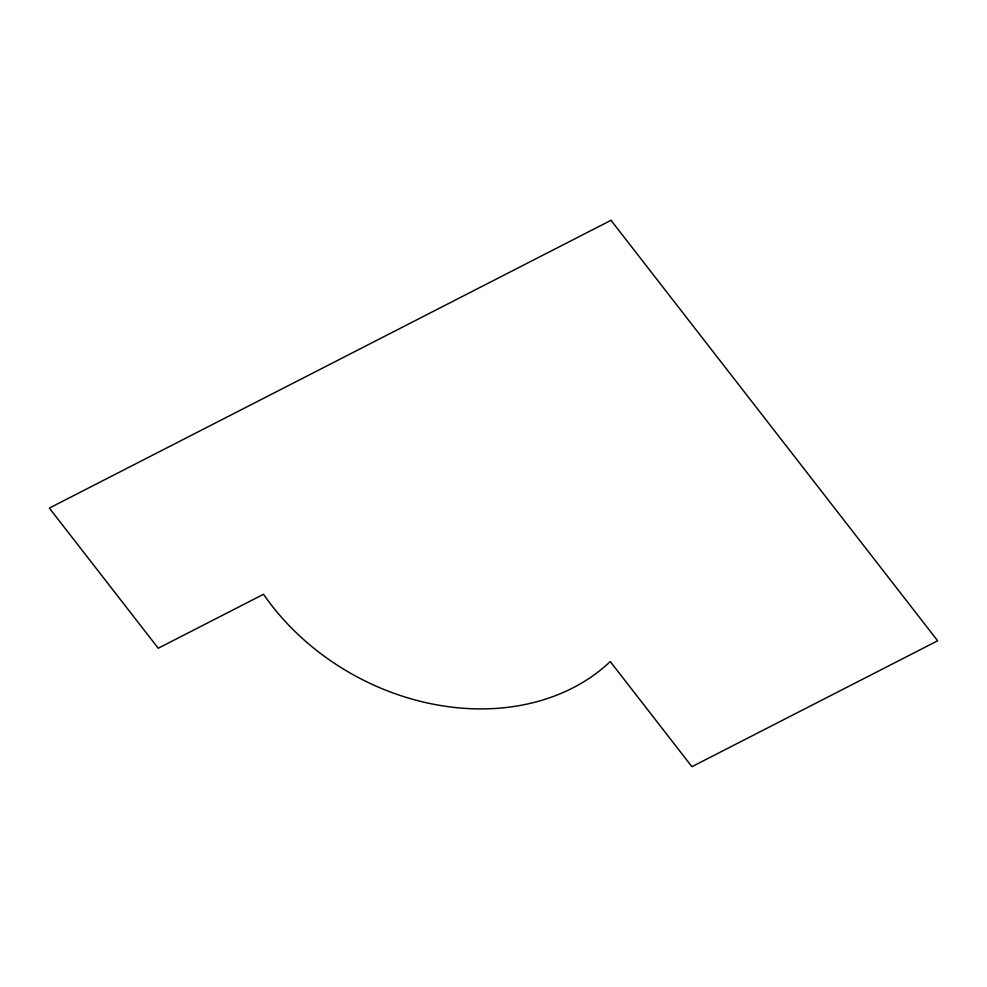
<?xml version="1.0" encoding="UTF-8"?>
<svg xmlns="http://www.w3.org/2000/svg" width="987" height="987" viewBox="0 0 987 987"><rect width="100%" height="100%" fill="white"/><g stroke="black" fill="none" stroke-linecap="round" stroke-linejoin="round"><path stroke-width="1.48" d="M611.015 220.311L49.35 508.083L158.228 648.237L263.541 594.285A223.852 179.252 28.4 0 0 610.262 661.561L691.924 766.689L937.65 640.785L611.015 220.311"/></g></svg>
